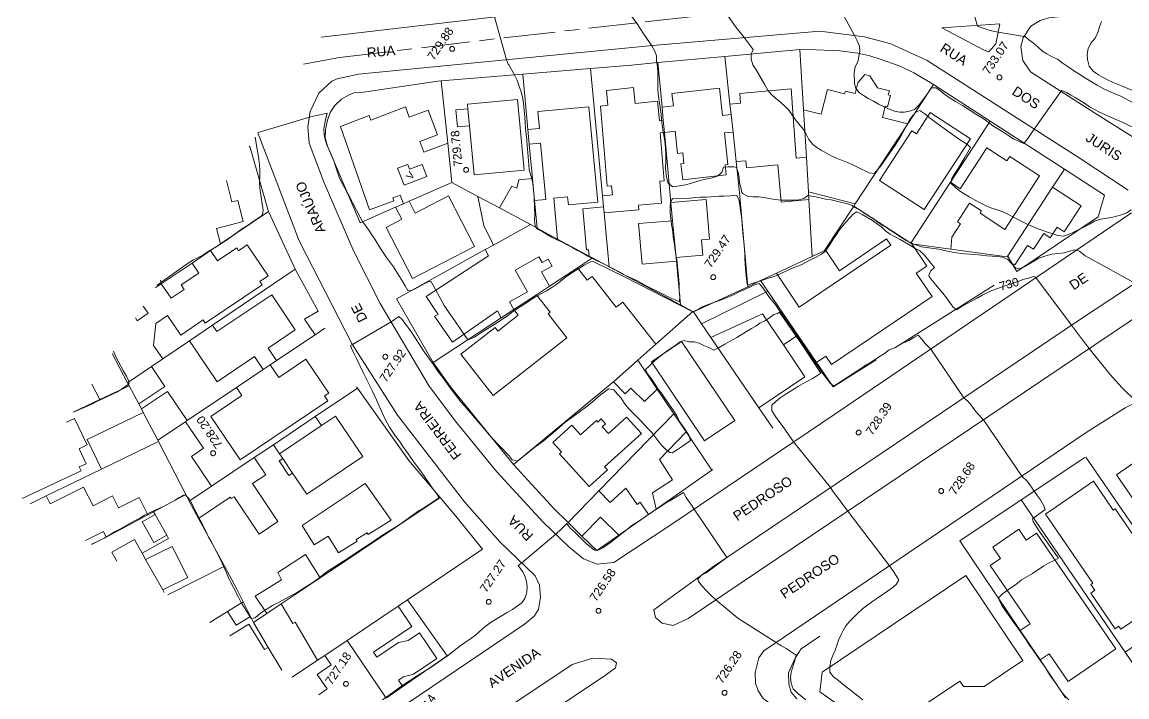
# Model space of a CAD drawing. Header units: metres. Extents: x 325024 to 7190115, y 7391967 to 10157759.
# Drawn here: x 325024.5 to 325251.8, y 7392878.8 to 7393017.6 of the extents above; entities that cross this region are included whole.
import ezdxf
from ezdxf.enums import TextEntityAlignment as Align

# ---------------------------------------------------------------- set-up
doc = ezdxf.new("R2010")
doc.units = ezdxf.units.M
doc.linetypes.add('T09', pattern=[17, 10, -2, 3, -2])
doc.layers.get('0').update_dxf_attribs({"lineweight": 18})
for name, color, linetype, lineweight in [('100_SIST_VIARIO_MEIO_FIO', 1, 'Continuous', 18), ('108_SEP_FIS_CANT_CENT_ILHA', 7, 'Continuous', 18), ('144_P_DUPLA_ASF_TOP', 7, 'Continuous', 18), ('160_P_SIMP_ASF_TOP', 7, 'Continuous', 18), ('206_MURO_E_MURO_ARRIMO', 7, 'Continuous', 18), ('214_PROJ_BEIRAL_EDIF', 10, 'Continuous', 18), ('216_EDIF_NOTAVEL', 2, 'Continuous', 18), ('508_LM_SETOR_FISCAL', 136, 'T09', 18), ('600_CURVA_MESTRA', 14, 'Continuous', 18), ('602_CURVA_MESTRA_TOP', 24, 'Continuous', 18), ('604_CURVA_INTERM', 7, 'Continuous', 18), ('606_PTO_COTADO', 7, 'Continuous', 18), ('608_PTO_COTADO_INTERVIA', 1, 'Continuous', 18), ('624_SEGM_CURVA_MESTRA', 14, 'Continuous', 18)]:
    doc.layers.add(name, color=color, linetype=linetype, lineweight=lineweight)
doc.styles.add('Style-Arial', font='arial.ttf', dxfattribs={"height": 1.75})

# ---------------------------------------------------------------- blocks, each defined once
blk = doc.blocks.new('SP09')
at = {"color": 0, "linetype": 'Continuous'}
blk.add_lwpolyline([(-0.03, -0.51), (-0.14, -0.49), (-0.24, -0.46), (-0.31, -0.42), (-0.35, -0.39), (-0.42, -0.31), (-0.47, -0.24), (-0.51, -0.15), (-0.52, -0.09), (-0.52, 0.03), (-0.51, 0.11), (-0.48, 0.2), (-0.44, 0.27), (-0.4, 0.33), (-0.32, 0.39), (-0.23, 0.44), (-0.15, 0.48), (-0.1, 0.48), (-0.03, 0.48), (0.08, 0.48), (0.19, 0.44), (0.27, 0.4), (0.35, 0.32), (0.41, 0.23), (0.46, 0.11), (0.48, 0.03), (0.48, -0.03), (0.47, -0.08), (0.44, -0.21), (0.38, -0.3), (0.31, -0.38), (0.23, -0.44), (0.1, -0.49), (0.02, -0.51)], close=True, dxfattribs=at)
blk = doc.blocks.new('SP10')
at = {"color": 0, "linetype": 'Continuous'}
blk.add_lwpolyline([(-0.03, -0.51), (-0.14, -0.49), (-0.24, -0.46), (-0.31, -0.42), (-0.35, -0.39), (-0.42, -0.31), (-0.47, -0.24), (-0.51, -0.15), (-0.52, -0.09), (-0.52, 0.03), (-0.51, 0.11), (-0.48, 0.2), (-0.44, 0.27), (-0.4, 0.33), (-0.32, 0.39), (-0.23, 0.44), (-0.15, 0.48), (-0.1, 0.48), (-0.03, 0.48), (0.08, 0.48), (0.19, 0.44), (0.27, 0.4), (0.35, 0.32), (0.41, 0.23), (0.46, 0.11), (0.48, 0.03), (0.48, -0.03), (0.47, -0.08), (0.44, -0.21), (0.38, -0.3), (0.31, -0.38), (0.23, -0.44), (0.1, -0.49), (0.02, -0.51)], close=True, dxfattribs=at)

msp = doc.modelspace()

# ---------------------------------------------------------------- linework, layer by layer
at = {"layer": '100_SIST_VIARIO_MEIO_FIO'}
for points in [[(325086.031, 7393014.536), (325143.147, 7393021.203), (325147.249, 7393023.421), (325149.166, 7393025.663), (325150.563, 7393029.249), (325150.818, 7393032.126), (325150.405, 7393034.627), (325148.795, 7393038.309), (325146.536, 7393041.79), (325129.828, 7393053.564), (325117.486, 7393062.073)], [(325252.749, 7392978.412), (325191.711, 7392936.973), (325158.363, 7392914.437), (325146.208, 7392906.395), (325142.82, 7392906.095), (325139.974, 7392907.15), (325136.972, 7392909.628), (325131.704, 7392914.756), (325122.164, 7392925.072), (325113.874, 7392935.215), (325108.251, 7392942.708), (325098.136, 7392959.7), (325092.711, 7392970.459), (325086.588, 7392984.592), (325083.554, 7392992.728), (325083.258, 7392996.084), (325083.398, 7392997.004), (325083.758, 7392999.272), (325085.555, 7393002.988), (325088.186, 7393005.514), (325089.295, 7393005.998), (325093.704, 7393006.899), (325154.182, 7393012.792), (325188.624, 7393015.807), (325197.812, 7393014.619), (325203.189, 7393013.181), (325210.673, 7393009.751), (325241.963, 7392989.683), (325252.059, 7392983.054)], [(325096.058, 7392872.242), (325119.116, 7392887.866), (325127.863, 7392893.721), (325129.853, 7392895.393), (325130.721, 7392896.725), (325131.157, 7392899.265), (325130.909, 7392901.786), (325130.026, 7392903.699), (325122.781, 7392910.707), (325115.476, 7392918.923), (325101.74, 7392936.738), (325092.37, 7392951.373), (325081.445, 7392972.659), (325072.996, 7392994.835)], [(325308.505, 7392940.815), (325248.039, 7392846.835), (325242.716, 7392838.577), (325241.273, 7392837.501), (325238.225, 7392836.702), (325236.461, 7392837.037), (325228.865, 7392842.244), (325180.327, 7392875.994), (325176.986, 7392878.449), (325175.945, 7392880.039), (325175.396, 7392881.57), (325175.288, 7392883.821), (325176.045, 7392886.819), (325177.104, 7392888.213), (325243.202, 7392933.038), (325251.46, 7392938.255), (325263.872, 7392944.457)]]:
    msp.add_lwpolyline(points, dxfattribs=at)
msp.add_lwpolyline([(325287.13, 7393023.083), (325242.965, 7393019.249), (325235.766, 7393018.529), (325233.952, 7393017.971), (325232.042, 7393016.782), (325230.482, 7393014.418), (325229.987, 7393012.619), (325230.355, 7393009.741), (325231.941, 7393007.403), (325245.368, 7392998.812), (325256.398, 7392991.89), (325259.728, 7392990.151), (325264.973, 7392988.605), (325270.553, 7392988.425), (325273.881, 7392989.516), (325329.139, 7393018.081), (325345.59, 7393026.798), (325345.946, 7393027.598), (325344.492, 7393028.321), (325296.813, 7393024.099)], close=True, dxfattribs=at)
at = {"layer": '108_SEP_FIS_CANT_CENT_ILHA'}
for points in [[(325222.439, 7393011.894), (325213.722, 7393016.484), (325225.663, 7393017.289), (325224.798, 7393013.198), (325223.363, 7393011.499)], [(325154.772, 7392895.141), (325154.422, 7392896.653), (325166.552, 7392905.49), (325242.04, 7392956.391), (325257.953, 7392966.883), (325268.766, 7392970.136), (325270.198, 7392970.344), (325271.01, 7392969.999), (325271.279, 7392969.357), (325270.769, 7392968.449), (325161.552, 7392894.916), (325158.419, 7392893.449), (325156.17, 7392893.951)]]:
    msp.add_lwpolyline(points, close=True, dxfattribs=at)
msp.add_lwpolyline([(325112.46, 7392861.389), (325119.543, 7392866.472), (325144.5, 7392883.242), (325146.551, 7392884.759), (325146.771, 7392885.793), (325145.759, 7392886.523), (325141.932, 7392886.72), (325137.654, 7392885.46), (325107.045, 7392864.972)], dxfattribs=at)
at = {"layer": '206_MURO_E_MURO_ARRIMO'}
for p, q in [((325155.3, 7393009.309), (325169.049, 7393010.585)), ((325169.049, 7393010.585), (325184.528, 7393012.021)), ((325184.528, 7393012.021), (325187.908, 7393011.958)), ((325187.908, 7393011.958), (325192.747, 7393011.749)), ((325192.747, 7393011.749), (325196.444, 7393011.265)), ((325196.444, 7393011.265), (325198.875, 7393010.697)), ((325198.875, 7393010.697), (325200.853, 7393010.086)), ((325127.49, 7393006.933), (325141.456, 7393008.102)), ((325141.456, 7393008.102), (325149.889, 7393008.807)), ((325149.889, 7393008.807), (325155.3, 7393009.309)), ((325200.853, 7393010.086), (325205.132, 7393008.567)), ((325205.132, 7393008.567), (325207.94, 7393007.226)), ((325110.699, 7393005.528), (325127.49, 7393006.933)), ((325207.94, 7393007.226), (325211.807, 7393004.943)), ((325094.706, 7393003.235), (325109.987, 7393005.469)), ((325109.987, 7393005.469), (325110.699, 7393005.528)), ((325211.807, 7393004.943), (325212.023, 7393004.804)), ((325212.023, 7393004.804), (325223.679, 7392997.24)), ((325088.8, 7393000.464), (325090.219, 7393001.768)), ((325090.219, 7393001.768), (325091.637, 7393002.578)), ((325091.637, 7393002.578), (325092.701, 7393003.073)), ((325092.701, 7393003.073), (325094.706, 7393003.235)), ((325087.302, 7392997.491), (325087.874, 7392999.067)), ((325087.874, 7392999.067), (325088.8, 7393000.464)), ((325086.922, 7392995.532), (325087.302, 7392997.491)), ((325223.679, 7392997.24), (325238.94, 7392987.375)), ((325086.855, 7392993.856), (325086.922, 7392995.532)), ((325071.369, 7392991.806), (325071.206, 7392992.13)), ((325087.301, 7392992.076), (325086.855, 7392993.856)), ((325094.005, 7392976.353), (325087.301, 7392992.076)), ((325075.088, 7392978.901), (325071.369, 7392991.806)), ((325238.94, 7392987.375), (325247.173, 7392982.053)), ((325247.173, 7392982.053), (325245.891, 7392977.556)), ((325075.192, 7392978.675), (325075.088, 7392978.901)), ((325080.678, 7392966.809), (325075.192, 7392978.675)), ((325245.891, 7392977.556), (325229.165, 7392966.289)), ((325085.414, 7392958.173), (325080.678, 7392966.809)), ((325204.013, 7392950.574), (325224.491, 7392963.469)), ((325109.078, 7392947.569), (325101.473, 7392960.689)), ((325082.599, 7392956.517), (325085.414, 7392958.173)), ((325084.764, 7392953.312), (325082.599, 7392956.517)), ((325086.731, 7392954.632), (325084.764, 7392953.312)), ((325112.639, 7392942.587), (325109.078, 7392947.569)), ((325191.323, 7392942.604), (325200.217, 7392948.158)), ((325093.508, 7392942.31), (325093.305, 7392942.597)), ((325104.051, 7392927.441), (325093.508, 7392942.31)), ((325124.949, 7392927.321), (325112.639, 7392942.587)), ((325110.46, 7392919.818), (325104.051, 7392927.441)), ((325125.585, 7392926.623), (325124.949, 7392927.321)), ((325133.879, 7392917.506), (325125.585, 7392926.623)), ((325243.131, 7392928.008), (325230.051, 7392919.296)), ((325166.411, 7392925.398), (325154.942, 7392917.399)), ((325166.613, 7392925.539), (325166.411, 7392925.398)), ((325114.076, 7392915.518), (325110.46, 7392919.818)), ((325230.051, 7392919.296), (325217.437, 7392910.895)), ((325136.806, 7392914.644), (325133.879, 7392917.506)), ((325119.212, 7392909.185), (325114.076, 7392915.518)), ((325139.671, 7392911.842), (325136.806, 7392914.644)), ((325153.377, 7392916.308), (325147.257, 7392912.04)), ((325103.803, 7392898.764), (325119.212, 7392909.185)), ((325111.945, 7392887.249), (325103.803, 7392898.764)), ((325188.612, 7392891.272), (325184.802, 7392888.644)), ((325184.802, 7392888.644), (325183.521, 7392886.72)), ((325102.829, 7392880.881), (325111.945, 7392887.249)), ((325183.521, 7392886.72), (325182.177, 7392883.752)), ((325182.177, 7392883.752), (325182.228, 7392881.393)), ((325182.228, 7392881.393), (325182.695, 7392879.724)), ((325182.695, 7392879.724), (325183.891, 7392878.393))]:
    msp.add_line(p, q, dxfattribs=at)
for points in [[(325169.049, 7393010.585), (325170.118, 7393000.779)], [(325184.528, 7393012.021), (325185.261, 7392999.594)], [(325141.456, 7393008.102), (325143.888, 7392981.871)], [(325156.151, 7393000.136), (325155.3, 7393009.309)], [(325128.549, 7392995.506), (325127.49, 7393006.933)], [(325110.699, 7393005.528), (325112.046, 7392992.696)], [(325206.703, 7392996.699), (325212.023, 7393004.804)], [(325215.487, 7392984.667), (325223.679, 7392997.24)], [(325157.967, 7392980.537), (325156.633, 7392994.932)], [(325129.482, 7392985.442), (325128.826, 7392992.516)], [(325171.41, 7392988.93), (325172.102, 7392982.582), (325173.784, 7392963.19)], [(325236.506, 7392983.639), (325238.94, 7392987.375)], [(325118.222, 7392981.781), (325112.892, 7392984.638)], [(325186.351, 7392981.107), (325187.042, 7392969.38)], [(325075.192, 7392978.675), (325065.282, 7392971.999)], [(325094.005, 7392976.353), (325101.332, 7392979.567)], [(325195.584, 7392979.758), (325195.882, 7392980.212)], [(325119.769, 7392970.822), (325101.473, 7392960.689)], [(325179.706, 7392965.955), (325187.042, 7392969.38)], [(325189.717, 7392970.819), (325189.537, 7392970.545), (325187.042, 7392969.38)], [(325227.187, 7392969.337), (325215.575, 7392970.899)], [(325159.924, 7392959.427), (325159.089, 7392968.438)], [(325228.134, 7392968.054), (325229.165, 7392966.289)], [(325063.653, 7392955.267), (325080.678, 7392966.809)], [(325132.99, 7392963.303), (325130.305, 7392961.536)], [(325173.784, 7392963.19), (325162.624, 7392957.98)], [(325176.437, 7392964.429), (325173.784, 7392963.19)], [(325162.624, 7392957.98), (325162.45, 7392958.073)], [(325162.624, 7392957.98), (325164.261, 7392955.575)], [(325123.031, 7392956.75), (325109.078, 7392947.569)], [(325076.809, 7392947.968), (325084.764, 7392953.312)], [(325053.392, 7392948.311), (325058.907, 7392952.05)], [(325154.881, 7392951.361), (325151.139, 7392948.042)], [(325187.928, 7392947.581), (325191.323, 7392942.604)], [(325058.449, 7392935.634), (325068.567, 7392942.431)], [(325093.508, 7392942.31), (325084.791, 7392936.454)], [(325125.585, 7392926.623), (325145.911, 7392943.406), (325146.149, 7392943.617)], [(325158.568, 7392937.026), (325155.128, 7392942.128)], [(325034.964, 7392937.358), (325040.473, 7392939.95)], [(325048.46, 7392939.061), (325049.008, 7392938.02)], [(325176.051, 7392938.253), (325178.92, 7392934.038)], [(325161.087, 7392933.292), (325166.411, 7392925.398)], [(325076.173, 7392930.664), (325072.221, 7392928.01)], [(325270.864, 7392888.134), (325243.318, 7392928.131)], [(325029.416, 7392920.131), (325040.81, 7392925.664)], [(325110.46, 7392919.818), (325085.779, 7392903.294)], [(325143.124, 7392921.142), (325136.806, 7392914.644)], [(325251.405, 7392887.966), (325230.051, 7392919.296)], [(325050.348, 7392916.25), (325051.525, 7392916.881)], [(325038.769, 7392910.148), (325041.782, 7392911.662)], [(325229.86, 7392892.42), (325217.437, 7392910.895)], [(325069.939, 7392898.335), (325068.65, 7392900.911), (325066.092, 7392905.644)], [(325101.843, 7392897.447), (325103.803, 7392898.764)], [(325066.731, 7392896.327), (325063.096, 7392894.051)], [(325072.056, 7392894.106), (325071.439, 7392895.339)], [(325091.344, 7392890.393), (325086.743, 7392887.303)], [(325239.148, 7392878.608), (325233.93, 7392886.368)]]:
    msp.add_lwpolyline(points, dxfattribs=at)
at = {"layer": '214_PROJ_BEIRAL_EDIF'}
for points in [[(325206.703, 7392996.699), (325195.882, 7392980.212), (325186.258, 7392982.676), (325185.838, 7392989.811), (325185.261, 7392999.594), (325188.887, 7392998.665), (325190.199, 7393003.791), (325193.716, 7393002.89), (325193.861, 7393003.455), (325195.87, 7393002.941), (325196.43, 7393005.127), (325197.867, 7393006.836), (325198.934, 7393006.563), (325200.489, 7393004.124), (325202.915, 7393003.503), (325202.704, 7393002.678), (325203.164, 7393002.56), (325202.565, 7393000.222), (325202.072, 7393000.348), (325201.48, 7392998.037)], [(325156.405, 7392997.392), (325156.633, 7392994.932), (325155.75, 7392994.855), (325156.608, 7392984.963), (325155.67, 7392984.881), (325156.062, 7392980.369), (325151.292, 7392979.956), (325151.373, 7392979.021), (325144.209, 7392978.4), (325144.097, 7392979.615), (325143.888, 7392981.871), (325145.941, 7392982.095), (325145.737, 7392983.958), (325144.868, 7392983.863), (325143.455, 7393000.342), (325145.015, 7393000.517), (325144.682, 7393003.567), (325150.253, 7393004.174), (325150.612, 7393000.88), (325155.197, 7393001.38), (325155.641, 7392997.309)], [(325170.746, 7392995.019), (325170.353, 7392998.622), (325168.613, 7392998.433), (325168.001, 7393004.04), (325158.19, 7393002.971), (325158.471, 7393000.389), (325156.151, 7393000.136), (325156.405, 7392997.392), (325156.633, 7392994.932), (325158.857, 7392995.175), (325159.353, 7392990.622), (325160.41, 7392990.737), (325160.646, 7392988.568), (325160.043, 7392988.502), (325160.401, 7392985.213), (325169.334, 7392986.187), (325169.11, 7392988.243), (325169.677, 7392988.305), (325168.966, 7392994.825)], [(325170.118, 7393000.779), (325170.353, 7392998.622), (325170.746, 7392995.019), (325171.41, 7392988.93), (325173.409, 7392989.112), (325173.54, 7392987.67), (325179.943, 7392988.252), (325180.64, 7392980.588), (325186.351, 7392981.107), (325186.258, 7392982.676), (325185.838, 7392989.811), (325183.772, 7392989.623), (325182.747, 7393003.911), (325172.118, 7393002.95), (325172.298, 7393000.977)], [(325116.534, 7392996.303), (325116.21, 7392999.797), (325116.123, 7393000.739), (325126.419, 7393001.694), (325127.768, 7392987.142), (325117.472, 7392986.188)], [(325112.892, 7392984.638), (325112.046, 7392992.696), (325107.152, 7392990.845), (325106.322, 7392993.038), (325109.959, 7392994.413), (325108.021, 7392999.537), (325104.129, 7392998.065), (325103.331, 7393000.175), (325096.234, 7392997.491), (325095.89, 7392998.4), (325090.011, 7392996.176), (325095.97, 7392978.978), (325100.979, 7392980.872), (325100.759, 7392981.451), (325102.263, 7392982.02), (325102.926, 7392980.266), (325104.11, 7392980.786)], [(325116.534, 7392996.303), (325116.21, 7392999.797), (325113.726, 7392999.567), (325114.05, 7392996.073)], [(325134.636, 7392972.982), (325130.428, 7392975.238), (325129.904, 7392980.894), (325132.24, 7392981.111), (325131.162, 7392992.733), (325128.826, 7392992.516), (325128.549, 7392995.506), (325130.907, 7392995.724), (325130.581, 7392999.244), (325141.08, 7393000.217), (325142.899, 7392980.597), (325136.874, 7392980.039), (325136.722, 7392981.677), (325133.855, 7392981.411)], [(325207.516, 7392995.254), (325208.477, 7392994.628), (325211.336, 7392999.016), (325219.584, 7392993.642), (325210.079, 7392979.055), (325200.87, 7392985.055)], [(325207.551, 7392972.022), (325215.575, 7392970.899), (325215.739, 7392973.35), (325217.546, 7392976.123), (325216.914, 7392976.535), (325219.426, 7392980.39), (325221.896, 7392978.781), (325221.58, 7392978.296), (325226.652, 7392974.992), (325233.806, 7392985.972), (325227.696, 7392989.953), (325227.121, 7392989.071), (325222.975, 7392991.772), (325217.494, 7392983.359), (325215.487, 7392984.667), (325207.338, 7392972.16)], [(325101.733, 7392987.579), (325103.058, 7392984.076), (325107.742, 7392985.847), (325106.794, 7392988.354), (325104.191, 7392987.369), (325103.813, 7392988.366)], [(325129.482, 7392985.442), (325129.904, 7392980.894), (325130.428, 7392975.238), (325129.063, 7392975.97), (325122.693, 7392979.384), (325125.257, 7392983.905), (325126.235, 7392983.496), (325126.655, 7392985.18)], [(325236.506, 7392983.639), (325227.187, 7392969.337), (325227.359, 7392969.314), (325228.134, 7392968.054), (325228.75, 7392967.652), (325231.365, 7392971.666), (325232.574, 7392970.878), (325234.673, 7392974.101), (325236.025, 7392973.22), (325237.452, 7392975.41), (325238.877, 7392974.481), (325242.36, 7392979.825)], [(325101.332, 7392979.567), (325102.926, 7392980.266), (325104.11, 7392980.786), (325105.367, 7392978.351), (325112.203, 7392981.883), (325117.581, 7392971.473), (325104.794, 7392964.868), (325099.364, 7392975.38), (325102.624, 7392977.065)], [(325118.222, 7392981.781), (325122.693, 7392979.384), (325129.063, 7392975.97), (325121.437, 7392971.746), (325119.501, 7392975.75)], [(325159.017, 7392969.214), (325158.317, 7392976.772), (325157.967, 7392980.537), (325165.196, 7392981.165), (325165.905, 7392972.991), (325164.293, 7392972.851), (325164.566, 7392969.696)], [(325141.148, 7392969.492), (325141.028, 7392970.784), (325140.608, 7392970.745), (325139.823, 7392979.218), (325144.097, 7392979.615), (325144.209, 7392978.4), (325145.239, 7392967.299), (325141.836, 7392969.123)], [(325207.551, 7392972.022), (325207.338, 7392972.16), (325195.584, 7392979.758), (325189.717, 7392970.819), (325192.647, 7392966.475), (325202.34, 7392973.012), (325203.22, 7392971.707), (325184.391, 7392959.008), (325179.706, 7392965.955), (325176.437, 7392964.429), (325177.935, 7392962.233), (325184.083, 7392953.218), (325187.928, 7392947.581), (325189.849, 7392948.877), (325190.993, 7392947.181), (325211.706, 7392961.151), (325208.456, 7392965.97), (325210.639, 7392967.442)], [(325159.089, 7392968.438), (325159.017, 7392969.214), (325158.317, 7392976.772), (325151.326, 7392976.165), (325152.049, 7392967.827)], [(325132.99, 7392963.303), (325138.755, 7392967.096), (325141.836, 7392969.123), (325141.148, 7392969.492), (325134.636, 7392972.982), (325130.428, 7392975.238), (325129.063, 7392975.97), (325121.437, 7392971.746), (325119.769, 7392970.822), (325120.442, 7392969.518), (325107.603, 7392961.142), (325110.071, 7392957.498), (325109.303, 7392957.101), (325113.005, 7392951.752), (325122.288, 7392958.188), (325123.031, 7392956.75), (325125.655, 7392958.476), (325124.756, 7392960.081), (325128.447, 7392962.147), (325125.944, 7392966.619), (325130.819, 7392969.348), (325131.478, 7392968.169), (325132.702, 7392968.854), (325133.506, 7392967.417), (325131.359, 7392966.216)], [(325154.881, 7392951.361), (325148.107, 7392960.02), (325146.739, 7392958.95), (325141.761, 7392965.313), (325140.762, 7392964.531), (325138.755, 7392967.096), (325141.836, 7392969.123), (325145.239, 7392967.299), (325159.924, 7392959.427), (325162.45, 7392958.073)], [(325063.653, 7392955.267), (325058.907, 7392952.05), (325064.575, 7392943.636), (325072.273, 7392948.822), (325074.083, 7392946.136), (325075.538, 7392947.114), (325076.809, 7392947.968), (325075.072, 7392950.547), (325080.686, 7392954.33), (325075.833, 7392961.535), (325064.55, 7392953.934)], [(325125.655, 7392958.476), (325130.305, 7392961.536), (325133.133, 7392957.92), (325132.683, 7392957.568), (325136.53, 7392952.651), (325121.369, 7392940.791), (325114.735, 7392949.271), (325121.792, 7392954.791), (325122.384, 7392954.034), (325126.569, 7392957.308)], [(325166.205, 7392952.719), (325164.261, 7392955.575), (325177.935, 7392962.233), (325184.083, 7392953.218), (325181.108, 7392951.211), (325176.793, 7392957.608)], [(325181.108, 7392951.211), (325176.793, 7392957.608), (325166.205, 7392952.719), (325176.051, 7392938.253), (325185.534, 7392944.649)], [(325153.944, 7392947.721), (325160.138, 7392951.898), (325171.094, 7392935.653), (325164.901, 7392931.475)], [(325048.46, 7392939.061), (325053.819, 7392942.671), (325051.077, 7392946.741), (325046.168, 7392943.413), (325046.499, 7392942.785)], [(325068.567, 7392942.431), (325074.083, 7392946.136), (325075.538, 7392947.114), (325077.277, 7392944.533), (325082.869, 7392948.3), (325087.58, 7392941.307), (325086.698, 7392940.712), (325087.375, 7392939.707), (325069.312, 7392927.539), (325063.287, 7392936.483), (325069.675, 7392940.786)], [(325151.139, 7392948.042), (325155.128, 7392942.128), (325152.518, 7392939.545), (325149.756, 7392942.336), (325148.575, 7392941.166), (325146.149, 7392943.617)], [(325049.378, 7392937.317), (325049.008, 7392938.02), (325054.396, 7392941.65), (325058.449, 7392935.634), (325058.108, 7392935.405), (325052.402, 7392931.572)], [(325049.378, 7392937.317), (325037.866, 7392931.726), (325040.81, 7392925.664), (325052.519, 7392931.35), (325052.402, 7392931.572)], [(325063.438, 7392922.109), (325059.299, 7392928.253), (325061.793, 7392929.934), (325058.108, 7392935.405), (325052.402, 7392931.572), (325052.519, 7392931.35), (325058.139, 7392920.424), (325058.855, 7392919.031)], [(325086.042, 7392934.591), (325084.791, 7392936.454), (325076.173, 7392930.664), (325077.431, 7392928.807)], [(325086.042, 7392934.591), (325077.431, 7392928.807), (325078.095, 7392927.819), (325080.099, 7392924.836), (325083.024, 7392920.481), (325094.564, 7392928.234), (325088.972, 7392936.559)], [(325133.69, 7392931.142), (325135.456, 7392929.193), (325135.026, 7392928.803), (325141.138, 7392922.057), (325144.917, 7392925.48), (325144.316, 7392926.144), (325151.886, 7392933.001), (325148.859, 7392936.343), (325145.133, 7392932.967), (325143.854, 7392934.379), (325144.521, 7392934.983), (325143.62, 7392935.978), (325142.906, 7392935.331), (325142.637, 7392935.628), (325139.383, 7392932.68), (325137.582, 7392934.668)], [(325161.087, 7392933.292), (325158.568, 7392937.026), (325143.124, 7392921.142), (325145.484, 7392918.8), (325148.663, 7392921.74), (325151.001, 7392918.387), (325151.624, 7392918.822), (325153.377, 7392916.308), (325154.942, 7392917.399), (325154.186, 7392920.749), (325158.265, 7392923.468), (325155.596, 7392927.645)], [(325249.653, 7392924.481), (325262.384, 7392905.929), (325270.135, 7392911.248), (325257.405, 7392929.8)], [(325058.855, 7392919.031), (325060.775, 7392915.478), (325067.295, 7392919.858), (325067.493, 7392919.563), (325068.086, 7392919.962), (325073.246, 7392912.279), (325077.104, 7392914.871), (325071.875, 7392922.654), (325074.592, 7392924.479), (325072.221, 7392928.01), (325063.438, 7392922.109)], [(325078.095, 7392927.819), (325080.099, 7392924.836), (325079.377, 7392924.351), (325077.373, 7392927.334)], [(325082.118, 7392914.042), (325084.594, 7392910.064), (325087.433, 7392911.832), (325089.561, 7392908.412), (325093.403, 7392910.802), (325093.199, 7392911.129), (325095.481, 7392912.549), (325095.692, 7392912.21), (325100.42, 7392915.152), (325095.07, 7392922.714)], [(325235.05, 7392916.404), (325244.804, 7392902.19), (325244.384, 7392901.901), (325245.208, 7392900.701), (325244.35, 7392900.112), (325249.373, 7392892.791), (325250.099, 7392893.289), (325250.515, 7392892.684), (325254.194, 7392895.209), (325255.224, 7392893.708), (325261.914, 7392898.299), (325260.901, 7392899.774), (325261.524, 7392900.202), (325256.848, 7392907.017), (325256.639, 7392906.874), (325249.355, 7392917.489), (325248.973, 7392917.227), (325244.899, 7392923.164)], [(325051.864, 7392916.281), (325054.245, 7392912.061), (325051.573, 7392910.554), (325049.193, 7392914.774)], [(325139.671, 7392911.842), (325142.712, 7392908.87), (325147.257, 7392912.04), (325143.456, 7392915.735)], [(325229.86, 7392892.42), (325233.93, 7392886.368), (325235.767, 7392887.629), (325239.685, 7392881.919), (325249.524, 7392888.672), (325233.194, 7392912.469), (325231.08, 7392911.018), (325229.535, 7392913.271), (325224.177, 7392909.594), (325225.79, 7392907.244), (325223.656, 7392905.779), (325231.874, 7392893.803)], [(325085.779, 7392903.294), (325077.774, 7392897.935), (325074.799, 7392895.943), (325072.41, 7392899.507), (325077.844, 7392902.88), (325077.09, 7392904.386), (325082.798, 7392908.085)], [(325189.074, 7392883.842), (325218.65, 7392903.731), (325230.408, 7392886.247), (325222.455, 7392880.899), (325218.167, 7392880.903), (325217.419, 7392882.015), (325209.742, 7392876.852), (325211.453, 7392874.308), (325210.682, 7392873.196), (325204.194, 7392868.833), (325188.637, 7392879.78)], [(325071.439, 7392895.339), (325069.939, 7392898.335), (325066.731, 7392896.327), (325068.5, 7392893.5)], [(325101.843, 7392897.447), (325104.658, 7392893.273), (325096.772, 7392887.955), (325097.449, 7392886.951), (325101.924, 7392889.969), (325103.879, 7392890.372), (325106.251, 7392891.972), (325109.81, 7392886.696), (325104.976, 7392883.436), (325102.965, 7392882.905), (325101.933, 7392882.209), (325102.829, 7392880.881), (325099.383, 7392878.474), (325091.344, 7392890.393)], [(325251.405, 7392887.966), (325257.535, 7392878.972), (325262.164, 7392882.148), (325256.005, 7392891.123)]]:
    msp.add_lwpolyline(points, close=True, dxfattribs=at)
for points in [[(325053.116, 7392963.805), (325059.43, 7392968.058), (325063.24, 7392970.624), (325065.282, 7392971.999), (325064.462, 7392975.191), (325069.981, 7392976.608), (325068.864, 7392980.958), (325067.656, 7392980.648), (325066.525, 7392985.056)], [(325042.972, 7392949.461), (325046.168, 7392943.413), (325051.077, 7392946.741), (325053.392, 7392948.311), (325051.514, 7392951.1), (325051.988, 7392955.644), (325054.385, 7392957.258), (325057.101, 7392953.226), (325061.715, 7392956.334), (325062.157, 7392955.679), (325073.846, 7392963.553), (325073.369, 7392964.261), (325075.103, 7392965.429), (325070.806, 7392971.808), (325069.008, 7392970.597), (325068.632, 7392971.154), (325064.677, 7392968.49), (325063.24, 7392970.624), (325059.43, 7392968.058), (325060.827, 7392965.983), (325057.194, 7392963.536), (325057.807, 7392962.626), (325055.13, 7392960.822), (325053.116, 7392963.805)], [(325053.116, 7392963.805), (325051.938, 7392963.011)], [(325052.934, 7392964.516), (325053.116, 7392963.805)], [(325049.411, 7392959.192), (325050.414, 7392957.705), (325048.17, 7392956.193), (325047.795, 7392956.75)], [(325042.972, 7392949.461), (325046.168, 7392943.413), (325046.499, 7392942.785), (325040.473, 7392939.95)], [(325040.473, 7392939.95), (325038.788, 7392943.138)], [(325033.592, 7392935.284), (325035.259, 7392936.069), (325037.826, 7392930.612), (325036.186, 7392929.841), (325037.636, 7392926.76), (325036.234, 7392926.1), (325036.601, 7392925.32), (325024.467, 7392919.611)], [(325026.109, 7392918.525), (325029.416, 7392920.131), (325030.247, 7392918.484), (325037.122, 7392921.953), (325039.07, 7392918.092), (325043.091, 7392920.121), (325044.329, 7392917.667), (325048.557, 7392919.8), (325050.348, 7392916.25)], [(325053.71, 7392900.262), (325053.425, 7392900.767), (325058.576, 7392903.353), (325055.312, 7392909.704), (325049.878, 7392907.053), (325049.164, 7392908.319), (325054.619, 7392911.397), (325054.245, 7392912.061), (325051.864, 7392916.281), (325051.525, 7392916.881), (325058.139, 7392920.424), (325058.855, 7392919.031), (325060.775, 7392915.478)], [(325050.348, 7392916.25), (325041.782, 7392911.662), (325041.201, 7392912.813), (325037.536, 7392910.963)], [(325060.775, 7392915.478), (325066.092, 7392905.644), (325054.435, 7392899.782)], [(325053.71, 7392900.262), (325053.425, 7392900.767), (325049.878, 7392907.053), (325049.164, 7392908.319), (325047.568, 7392911.149), (325042.94, 7392908.538), (325043.975, 7392906.704)], [(325080.071, 7392882.82), (325085.272, 7392886.315), (325080.631, 7392894.14), (325080.183, 7392893.874), (325077.774, 7392897.935), (325074.799, 7392895.943), (325072.056, 7392894.106)], [(325077.898, 7392884.257), (325075.108, 7392888.96), (325074.369, 7392888.498), (325071.097, 7392893.725), (325067.24, 7392891.31)], [(325072.056, 7392894.106), (325075.108, 7392888.96), (325077.898, 7392884.257)], [(325085.524, 7392879.212), (325087.247, 7392880.396), (325085.212, 7392883.358), (325088.093, 7392885.338), (325086.743, 7392887.303), (325085.272, 7392886.315), (325080.071, 7392882.82)]]:
    msp.add_lwpolyline(points, dxfattribs=at)
at = {"layer": '216_EDIF_NOTAVEL'}
for points in [[(325053.116, 7392963.805), (325051.938, 7392963.011)], [(325052.934, 7392964.516), (325053.116, 7392963.805)]]:
    msp.add_lwpolyline(points, dxfattribs=at)
at = {"layer": '508_LM_SETOR_FISCAL'}
msp.add_lwpolyline([(325082.366, 7393008.996), (325089.8, 7393010.355), (325124.197, 7393014.479), (325152.66, 7393017.674), (325172.446, 7393019.896), (325196.928, 7393020.894), (325216.086, 7393021.674), (325233.575, 7393023.376), (325254.591, 7393025.422), (325313.137, 7393030.9), (325333.395, 7393032.003), (325354.636, 7393032.068), (325380.851, 7393034.524), (325449.746, 7393077.628), (325495.802, 7393097.469), (325545.987, 7393111.125), (325567.381, 7393117.061), (325593.152, 7393124.115), (325596.434, 7393125.013), (325632.558, 7393136.078), (325647.604, 7393140.686), (325652.606, 7393141.577)], dxfattribs=at)
at = {"layer": '600_CURVA_MESTRA'}
for points, elevation in [([(325225.16, 7392962.825), (325224.007, 7392962.421), (325222.012, 7392961.424), (325221.017, 7392960.844), (325218.796, 7392959.643), (325217.681, 7392959.043), (325216.763, 7392958.453), (325215.994, 7392959.075), (325215.341, 7392959.915), (325214.681, 7392960.884), (325213.887, 7392961.874), (325212.416, 7392963.617), (325211.714, 7392964.485), (325211.108, 7392965.294), (325211.066, 7392965.457), (325211.436, 7392966.475), (325212.176, 7392967.151), (325212.144, 7392967.206), (325211.428, 7392968.033), (325210.746, 7392968.939), (325210.016, 7392969.79), (325209.197, 7392970.535), (325208.213, 7392971.036), (325207.238, 7392971.638), (325205.11, 7392972.887), (325203.09, 7392974.016), (325202.212, 7392974.649), (325201.347, 7392975.466), (325200.492, 7392976.077), (325199.437, 7392976.776), (325197.347, 7392978.024), (325196.249, 7392978.619), (325195.566, 7392978.214), (325194.048, 7392976.531), (325193.335, 7392975.709), (325192.671, 7392974.859), (325192.064, 7392973.95), (325191.379, 7392972.975), (325190.704, 7392971.947), (325190.068, 7392970.883), (325189.687, 7392970.402), (325188.85, 7392969.835), (325187.824, 7392969.243), (325186.808, 7392968.758), (325185.665, 7392968.151), (325184.759, 7392967.701), (325183.812, 7392967.348), (325182.634, 7392966.835), (325179.53, 7392965.414), (325177.24, 7392964.662), (325176.294, 7392964.321), (325175.761, 7392964.173), (325174.717, 7392963.835), (325173.729, 7392963.562), (325173.68, 7392963.746), (325173.522, 7392964.773), (325173.287, 7392966.849), (325173.223, 7392967.943), (325173.187, 7392968.98), (325173.188, 7392969.986), (325172.945, 7392972.444), (325172.824, 7392973.551), (325172.634, 7392975.946), (325172.529, 7392977.186), (325172.38, 7392978.432), (325172.013, 7392980.921), (325171.547, 7392981.926), (325171.152, 7392982.057), (325170.108, 7392981.915), (325168.906, 7392981.792), (325167.867, 7392981.794), (325165.317, 7392981.618), (325164.025, 7392981.586), (325163.023, 7392981.524), (325161.928, 7392981.418), (325160.895, 7392981.356), (325158.299, 7392981.294), (325157.881, 7392980.632), (325157.821, 7392979.505), (325157.811, 7392978.37), (325157.97, 7392977.222), (325158.104, 7392976.018), (325158.265, 7392974.961), (325158.515, 7392972.959), (325158.679, 7392971.841), (325158.811, 7392970.648), (325159.24, 7392968.279), (325159.34, 7392967.23), (325159.479, 7392966.092), (325159.639, 7392963.679), (325159.686, 7392962.332), (325159.808, 7392961.28), (325159.77, 7392960.065), (325158.862, 7392960.485), (325157.843, 7392960.903), (325155.943, 7392961.882), (325152.992, 7392963.314), (325151.074, 7392964.363), (325149.217, 7392965.243), (325148.19, 7392965.729), (325147.034, 7392966.392), (325145.903, 7392967.004), (325144.897, 7392967.49), (325143.896, 7392968.028), (325142.773, 7392968.525), (325141.845, 7392969.022), (325140.842, 7392969.47), (325139.721, 7392970.123), (325138.631, 7392970.732), (325137.555, 7392971.3), (325136.596, 7392971.828), (325135.452, 7392972.427), (325133.397, 7392973.4), (325131.459, 7392974.546), (325130.41, 7392975.087), (325130.01, 7392975.729), (325129.92, 7392976.738), (325129.99, 7392978.069), (325129.872, 7392979.346), (325129.804, 7392981.703), (325129.713, 7392983.053), (325129.531, 7392984.502), (325129.246, 7392985.886), (325128.814, 7392987.154), (325128.765, 7392988.235), (325128.52, 7392990.822), (325128.394, 7392992.183), (325128.321, 7392993.428), (325128.21, 7392994.572), (325128.071, 7392995.666), (325127.973, 7392996.935), (325127.908, 7392998.113), (325127.797, 7392999.521), (325127.654, 7393000.891), (325127.424, 7393002.179), (325127.078, 7393003.476), (325126.704, 7393004.624), (325126.3, 7393005.659), (325125.796, 7393006.776), (325124.648, 7393008.829), (325124.465, 7393008.966), (325124.131, 7393009.864), (325121.691, 7393018.698)], 730), ([(325246.6, 7393017.731), (325246.17, 7393016.633), (325245.841, 7393015.481), (325245.244, 7393014.363), (325244.47, 7393013.341), (325243.832, 7393012.178), (325243.652, 7393011.061), (325243.719, 7393009.928), (325244.023, 7393008.538), (325244.84, 7393007.513), (325245.929, 7393006.805), (325246.896, 7393006.245), (325248.05, 7393005.619), (325249.29, 7393005.072), (325250.658, 7393004.545), (325252.82, 7393003.613)], 735), ([(325253.832, 7392939.44), (325250.739, 7392942.442), (325248.274, 7392945.168), (325244.047, 7392950.458), (325242.652, 7392952.235), (325241.6, 7392953.607), (325240.386, 7392955.276), (325233.078, 7392965.057), (325233.001, 7392965.161), (325232.55, 7392965.265), (325231.523, 7392964.975), (325230.398, 7392964.634), (325229.959, 7392964.483)], 730)]:
    msp.add_lwpolyline(points, dxfattribs=dict(at, elevation=elevation))
at = {"layer": '604_CURVA_INTERM', "flags": 128}
for points, elevation in [([(325169.298, 7393019.543), (325171.376, 7393016.522), (325173.027, 7393014.442), (325174.92, 7393011.997), (325174.48, 7393011.065), (325174.475, 7393010.64), (325174.469, 7393009.993), (325174.857, 7393008.849), (325175.542, 7393007.838), (325177.286, 7393004.733), (325177.945, 7393003.652), (325178.666, 7393002.734), (325179.475, 7393001.964), (325180.555, 7393001.109), (325181.438, 7393000.369), (325182.217, 7392999.504), (325183.611, 7392997.547), (325185.268, 7392995.569), (325185.806, 7392994.573), (325186.332, 7392993.458), (325187.173, 7392992.484), (325187.987, 7392991.856), (325188.87, 7392991.292), (325190.119, 7392990.569), (325191.078, 7392990.071), (325192.047, 7392989.656), (325194.096, 7392988.821), (325195.377, 7392988.272), (325196.523, 7392987.699), (325198.757, 7392986.641), (325199.82, 7392986.516), (325200.954, 7392987.787), (325201.66, 7392988.745), (325203.508, 7392991.399), (325204.127, 7392992.28), (325205.247, 7392994.171), (325206.502, 7392996.46), (325207.086, 7392997.528), (325207.736, 7392998.451), (325208.449, 7392999.18), (325209.187, 7392999.476), (325210.2, 7392998.781), (325211.086, 7392998.005), (325212.232, 7392997.212), (325215.456, 7392994.822), (325217.331, 7392993.464), (325218.214, 7392992.9), (325219.2, 7392992.227), (325219.606, 7392991.841), (325218.338, 7392989.57), (325217.1, 7392987.526), (325216.401, 7392986.468), (325215.807, 7392985.457), (325215.597, 7392984.506), (325216.544, 7392983.597), (325217.373, 7392982.943), (325218.292, 7392982.301), (325219.329, 7392981.677), (325221.485, 7392980.503), (325222.677, 7392979.903), (325223.607, 7392979.507), (325224.863, 7392979.056), (325225.933, 7392978.746), (325227.047, 7392978.245), (325228.064, 7392977.729), (325230.039, 7392976.677), (325231.118, 7392976.149), (325232.201, 7392975.664), (325233.175, 7392975.259), (325234.465, 7392974.754), (325235.642, 7392974.36), (325236.627, 7392974.079), (325237.618, 7392973.715), (325238.761, 7392973.589), (325239.787, 7392973.955), (325240.963, 7392974.458), (325241.923, 7392974.931), (325243.086, 7392975.53), (325244.09, 7392976.082), (325245.11, 7392976.697), (325246.359, 7392977.069), (325248.637, 7392977.417), (325250.718, 7392977.954), (325251.794, 7392978.379), (325252.699, 7392979.013)], 732), ([(325193.147, 7393019.652), (325195.756, 7393014.885), (325196.319, 7393013.793), (325196.773, 7393012.717), (325196.874, 7393011.64), (325196.404, 7393009.43), (325195.897, 7393008.422), (325195.665, 7393007.294), (325195.712, 7393005.021), (325196.008, 7393003.999), (325196.749, 7393003.068), (325197.617, 7393002.544), (325198.548, 7393001.895), (325199.667, 7393001.367), (325200.665, 7393000.761), (325201.73, 7393000.284), (325202.734, 7392999.777), (325203.988, 7392999.319), (325205.004, 7392999.139), (325206.005, 7392999.08), (325207.073, 7392999.321), (325208.105, 7392999.681), (325209.08, 7393000.598), (325210.33, 7393002.327), (325210.951, 7393003.23), (325211.501, 7393004.138), (325212.547, 7393004.134), (325213.489, 7393003.433), (325214.346, 7393002.763), (325215.207, 7393002.116), (325216.528, 7393001.308), (325217.996, 7393000.451), (325219.247, 7392999.674), (325220.341, 7392998.928), (325222.402, 7392997.699), (325223.243, 7392997.073), (325224.213, 7392996.293), (325225.214, 7392995.645), (325226.236, 7392995.042), (325227.481, 7392994.226), (325228.486, 7392993.615), (325229.619, 7392993.066), (325230.622, 7392992.653), (325231.442, 7392993.668), (325232.098, 7392994.741), (325232.718, 7392995.61), (325238.214, 7393003.39), (325238.397, 7393003.595), (325239.357, 7393003.146), (325240.238, 7393002.621), (325241.166, 7393002.142), (325243.073, 7393000.934), (325244.125, 7393000.204), (325245.138, 7392999.638), (325246.188, 7392999.082), (325247.358, 7392998.567), (325248.437, 7392998.066), (325250.803, 7392997.059), (325253.258, 7392995.886)], 733), ([(325220.102, 7393020.254), (325221.014, 7393016.976), (325221.057, 7393016.799), (325222.204, 7393016.375), (325223.194, 7393016.042), (325224.292, 7393015.768), (325225.293, 7393015.537), (325230.652, 7393014.676), (325230.868, 7393014.645), (325231.636, 7393013.98), (325232.555, 7393013.289), (325233.531, 7393012.489), (325234.412, 7393011.642), (325235.341, 7393011.092), (325236.258, 7393010.59), (325237.518, 7393010.008), (325238.481, 7393009.226), (325239.712, 7393008.434), (325240.909, 7393007.609), (325242.089, 7393006.89), (325243.247, 7393006.105), (325244.501, 7393005.355), (325245.689, 7393004.683), (325246.922, 7393003.95), (325248.211, 7393003.38), (325250.688, 7393002.329), (325253.093, 7393001.002)], 734), ([(325149.929, 7393018.772), (325151.029, 7393017.271), (325152.278, 7393015.335), (325154.02, 7393012.776), (325154.647, 7393011.668), (325155, 7393010.681), (325155.019, 7393009.583), (325155.196, 7393008.519), (325155.31, 7393007.201), (325155.292, 7393005.851), (325155.258, 7393004.772), (325155.298, 7393003.714), (325155.426, 7393002.381), (325155.618, 7393000.93), (325155.952, 7392998.693), (325156.052, 7392997.552), (325156.17, 7392996.441), (325156.359, 7392995.086), (325156.731, 7392993.105), (325156.883, 7392991.795), (325156.956, 7392990.391), (325156.915, 7392988.809), (325156.867, 7392987.752), (325156.942, 7392986.681), (325157.099, 7392985.446), (325157.386, 7392984.475), (325158.371, 7392983.744), (325159.714, 7392983.917), (325160.986, 7392984.151), (325162.026, 7392984.411), (325164.206, 7392985.097), (325165.409, 7392985.354), (325166.475, 7392985.611), (325167.491, 7392985.959), (325168.425, 7392986.681), (325168.775, 7392987.764), (325169.781, 7392987.86), (325171.018, 7392987.821), (325171.447, 7392987.722), (325171.829, 7392986.684), (325171.991, 7392985.672), (325172.065, 7392984.558), (325172.33, 7392983.571), (325172.543, 7392982.551), (325172.706, 7392982.35), (325173.747, 7392981.789), (325174.92, 7392981.71), (325175.977, 7392981.687), (325177.101, 7392981.54), (325178.244, 7392981.309), (325179.365, 7392981.139), (325180.751, 7392981.014), (325182.014, 7392980.981), (325183.164, 7392980.989), (325184.275, 7392981.06), (325185.295, 7392981.328), (325186.15, 7392981.93), (325187.442, 7392981.77), (325188.661, 7392981.45), (325189.809, 7392981.22), (325190.938, 7392981.065), (325192.342, 7392980.754), (325194.303, 7392980.232), (325195.243, 7392979.867), (325195.558, 7392979.651), (325196.624, 7392979.088), (325197.456, 7392978.511), (325198.44, 7392977.877), (325199.552, 7392977.224), (325200.563, 7392976.489), (325201.472, 7392975.864), (325202.403, 7392975.312), (325203.438, 7392974.646), (325205.39, 7392973.329), (325206.394, 7392972.699), (325207.431, 7392972.134), (325209.563, 7392971.419), (325211.997, 7392971.071), (325213.076, 7392970.942), (325215.194, 7392970.452), (325216.226, 7392970.211), (325218.407, 7392969.974), (325219.507, 7392969.91), (325220.583, 7392969.818), (325221.779, 7392969.668), (325223.001, 7392969.559), (325224.082, 7392969.487), (325225.132, 7392969.368), (325226.154, 7392969.297), (325227.215, 7392968.862), (325228.16, 7392967.808), (325228.844, 7392967.059), (325229.652, 7392966.886), (325230.76, 7392967.334), (325232.652, 7392968.421), (325233.685, 7392969.059), (325234.896, 7392969.488), (325236.336, 7392969.873), (325237.684, 7392969.996), (325238.938, 7392970.162), (325239.969, 7392970.466), (325241, 7392970.742), (325241.401, 7392970.707), (325242.017, 7392970.483), (325243.234, 7392969.549), (325247.091, 7392967.384), (325253.421, 7392963.895)], 731), ([(325197.432, 7392878.143), (325193.339, 7392881.375), (325192.445, 7392882.141), (325191.405, 7392882.873), (325190.682, 7392883.828), (325190.638, 7392884.897), (325190.866, 7392886.242), (325191.283, 7392887.288), (325191.785, 7392888.381), (325192.13, 7392889.331), (325192.475, 7392890.451), (325192.916, 7392891.457), (325193.392, 7392892.398), (325193.938, 7392893.376), (325194.816, 7392894.329), (325196.341, 7392895.903), (325197.38, 7392896.91), (325199.505, 7392898.455), (325200.579, 7392899.148), (325202.544, 7392900.492), (325203.419, 7392901.177), (325204.314, 7392901.915), (325204.86, 7392902.773), (325204.369, 7392903.646), (325203.737, 7392904.593), (325202.961, 7392905.748), (325194.386, 7392917.022), (325193.271, 7392918.461), (325192.627, 7392919.313), (325192.06, 7392920.094), (325191.287, 7392921.086), (325190.799, 7392921.84), (325183.214, 7392931.231), (325182.04, 7392932.953), (325180.688, 7392934.877), (325179.99, 7392935.779), (325179.367, 7392936.659), (325178.744, 7392937.639), (325178.725, 7392938.822), (325179.575, 7392939.562), (325180.455, 7392940.298), (325181.452, 7392940.973), (325183.26, 7392942.112), (325184.112, 7392942.662), (325185.031, 7392943.19), (325186.073, 7392943.763), (325187.124, 7392944.315), (325188.025, 7392944.85), (325188.84, 7392945.372), (325184.833, 7392951.434), (325180.298, 7392957.912), (325179.876, 7392957.69), (325179.178, 7392957.435), (325178.278, 7392956.807), (325177.43, 7392956.258), (325176.297, 7392955.655), (325175.419, 7392955.083), (325174.545, 7392954.572), (325173.489, 7392953.989), (325171.522, 7392952.756), (325169.993, 7392951.877), (325169.045, 7392951.36), (325167.901, 7392950.646), (325166.81, 7392950.157), (325165.76, 7392950.691), (325164.726, 7392951.071), (325163.798, 7392951.574), (325162.742, 7392951.864), (325161.647, 7392951.868), (325160.63, 7392952.08), (325159.895, 7392951.816), (325159.047, 7392951.199), (325157.118, 7392949.899), (325155.39, 7392948.604), (325154.521, 7392947.868), (325153.526, 7392946.823), (325152.714, 7392946.127), (325153.236, 7392945.213), (325153.962, 7392944.24), (325155.332, 7392942.109), (325156.006, 7392941.244), (325156.604, 7392940.442), (325157.845, 7392938.688), (325158.669, 7392937.531), (325159.186, 7392936.606), (325159.72, 7392935.447), (325161.045, 7392933.591), (325161.629, 7392932.646), (325162.027, 7392931.543), (325160.377, 7392930.339), (325159.147, 7392929.542), (325158.195, 7392929.005), (325157.721, 7392929.048), (325156.931, 7392929.682), (325156.159, 7392930.448), (325155.513, 7392931.243), (325154.018, 7392933.147), (325153.282, 7392933.912), (325151.739, 7392935.621), (325150.911, 7392936.498), (325150.06, 7392937.296), (325149.334, 7392938.017), (325148.418, 7392939.134), (325147.723, 7392940.277), (325146.955, 7392941.081), (325146.239, 7392941.972), (325145.157, 7392942.168), (325144.268, 7392941.486), (325143.437, 7392940.897), (325142.53, 7392940.126), (325141.699, 7392939.386), (325140.724, 7392938.582), (325138.875, 7392937.235), (325137.866, 7392936.502), (325136.174, 7392935.212), (325133.669, 7392933.062), (325132.804, 7392932.353), (325132.026, 7392931.669), (325131.21, 7392931.076), (325130.222, 7392930.39), (325129.261, 7392929.621), (325128.465, 7392928.949), (325127.515, 7392928.191), (325126.34, 7392927.306), (325125.333, 7392927.574), (325124.673, 7392928.348), (325123.044, 7392930.078), (325122.258, 7392930.861), (325121.416, 7392931.781), (325120.697, 7392932.535), (325119.26, 7392934.251), (325118.444, 7392935.236), (325115.485, 7392938.671), (325114.743, 7392939.512), (325114.044, 7392940.388), (325112.537, 7392942.385), (325111.838, 7392943.302), (325111.039, 7392944.476), (325110.357, 7392945.347), (325109.763, 7392946.186), (325109.041, 7392947.261), (325107.069, 7392950.012), (325105.329, 7392952.671), (325104.703, 7392953.619), (325104.012, 7392954.578), (325103.38, 7392955.5), (325102.729, 7392956.343), (325101.957, 7392957.055), (325100.374, 7392955.941), (325092.434, 7392951.274), (325092.067, 7392951.061), (325092.234, 7392950.51), (325092.738, 7392949.506), (325093.286, 7392948.422), (325094.717, 7392945.404), (325095.243, 7392944.314), (325095.878, 7392943.092), (325096.467, 7392941.813), (325096.93, 7392940.898), (325097.403, 7392939.869), (325098.32, 7392937.742), (325098.906, 7392936.483), (325099.552, 7392935.203), (325100.093, 7392934.258), (325100.729, 7392933.253), (325101.324, 7392932.408), (325102.091, 7392931.39), (325102.793, 7392930.322), (325103.394, 7392929.444), (325105.362, 7392926.728), (325106.1, 7392925.785), (325106.79, 7392924.823), (325107.383, 7392923.936), (325108.866, 7392921.769), (325109.623, 7392920.842), (325110.222, 7392919.861), (325110.206, 7392919.738), (325110.004, 7392919.582), (325109.064, 7392918.935), (325107.143, 7392917.67), (325106.142, 7392917.111), (325102.769, 7392914.685), (325101.817, 7392914.043), (325099.868, 7392912.818), (325098.658, 7392912.04), (325095.58, 7392909.989), (325093.676, 7392908.766), (325091.367, 7392907.205), (325089.058, 7392905.756), (325087.206, 7392904.543), (325085.341, 7392903.065), (325084.266, 7392902.313), (325082.114, 7392900.936), (325081.248, 7392900.398), (325077.117, 7392898.149), (325076.016, 7392897.543), (325074.698, 7392896.776), (325073.496, 7392895.993), (325072.404, 7392895.046), (325071.604, 7392894.925), (325070.882, 7392895.968), (325070.199, 7392897.072), (325069.576, 7392898.22), (325068.968, 7392899.269), (325067.945, 7392901.298), (325067.41, 7392902.291), (325066.964, 7392903.27), (325066.525, 7392904.306), (325065.648, 7392906.255), (325065.114, 7392907.386), (325063.941, 7392909.709), (325063.42, 7392910.669), (325062.85, 7392911.659), (325062.317, 7392912.714), (325061.886, 7392913.659), (325061.332, 7392914.8), (325060.74, 7392915.764), (325059.36, 7392918.6), (325058.821, 7392919.522), (325058.102, 7392920.303), (325057.684, 7392920.272), (325056.766, 7392919.77), (325055.89, 7392919.201), (325054.96, 7392918.703), (325053.956, 7392918.141), (325052.959, 7392917.686), (325051.956, 7392917.253), (325050.819, 7392916.726), (325049.645, 7392916.136), (325048.697, 7392915.553), (325047.624, 7392915.012), (325044.566, 7392913.286), (325043.494, 7392912.715), (325042.511, 7392912.107), (325041.346, 7392911.42), (325040.006, 7392910.743), (325038.738, 7392910.168)], 728), ([(325034.988, 7392937.394), (325035.632, 7392937.64), (325036.736, 7392938.102), (325038.789, 7392939.02), (325039.871, 7392939.563), (325042.047, 7392940.58), (325044.067, 7392941.566), (325044.931, 7392942.126), (325046.426, 7392943.157), (325046.462, 7392943.755), (325045.938, 7392944.796), (325045.355, 7392945.807), (325044.292, 7392947.717), (325043.781, 7392948.776), (325043.281, 7392949.928)], 729), ([(325185.748, 7392878.14), (325183.932, 7392879.612), (325183.148, 7392880.419), (325182.703, 7392881.532), (325182.565, 7392882.836), (325182.702, 7392883.886), (325183.365, 7392886.022), (325183.77, 7392887.34), (325181.69, 7392888.742), (325180.712, 7392889.281), (325180.057, 7392889.672), (325179.634, 7392889.929), (325171.762, 7392894.998), (325167.202, 7392898.72), (325166.206, 7392899.682), (325165.238, 7392900.649), (325164.45, 7392901.508), (325163.613, 7392902.539), (325163.54, 7392902.961), (325164.204, 7392903.718), (325165.248, 7392904.27), (325166.231, 7392905.041), (325167.891, 7392906.258), (325169.491, 7392907.472), (325162.739, 7392917.395), (325162.177, 7392918.226), (325161.731, 7392918.928), (325161.079, 7392919.773), (325160.532, 7392920.834), (325157.778, 7392919.103), (325156.784, 7392918.539), (325154.888, 7392917.3), (325152.013, 7392915.343), (325151.012, 7392914.745), (325149.962, 7392914.014), (325149.116, 7392913.323), (325146.569, 7392911.363), (325145.717, 7392910.677), (325144.847, 7392910.06), (325143.943, 7392909.461), (325143.031, 7392908.991), (325142.264, 7392908.965), (325140.626, 7392910.284), (325139.779, 7392911.078), (325138.234, 7392912.66), (325137.256, 7392913.465), (325136.548, 7392914.428), (325136.228, 7392914.136), (325135.49, 7392913.366), (325134.287, 7392912.242), (325127.274, 7392906.361), (325126.536, 7392905.832), (325127.467, 7392904.531), (325127.933, 7392903.621), (325128.252, 7392902.594), (325128.404, 7392901.475), (325128.314, 7392900.335), (325128.252, 7392900.063), (325127.935, 7392899.005), (325127.294, 7392898.093), (325126.417, 7392897.474), (325125.346, 7392896.766), (325124.251, 7392896.13), (325121.196, 7392894.269), (325120.21, 7392893.584), (325119.361, 7392892.899), (325118.389, 7392892.029), (325117.526, 7392891.337), (325116.703, 7392890.713), (325115.707, 7392890.003), (325114.785, 7392889.408), (325112.748, 7392887.825), (325111.928, 7392887.167), (325110.923, 7392886.438), (325109.83, 7392885.737), (325108.812, 7392885.041), (325106.619, 7392883.64), (325105.58, 7392882.943), (325102.832, 7392881.155), (325100.77, 7392879.659), (325098.635, 7392878.168)], 727)]:
    msp.add_lwpolyline(points, dxfattribs=dict(at, elevation=elevation))
at = {"layer": '604_CURVA_INTERM', "elevation": 729}
for points in [[(325073.058, 7392994.929), (325083.572, 7392998.095), (325084.428, 7392998.293), (325085.407, 7392998.455), (325087.264, 7392998.889), (325086.986, 7392997.858), (325086.763, 7392996.827), (325086.56, 7392995.64), (325086.597, 7392994.528), (325086.799, 7392993.467), (325087.182, 7392992.365), (325088.164, 7392990.246), (325088.628, 7392989.082), (325088.964, 7392988.011), (325089.726, 7392985.72), (325090.183, 7392984.717), (325090.81, 7392983.589), (325091.309, 7392982.648), (325091.884, 7392981.628), (325092.436, 7392980.504), (325093.995, 7392977.501), (325094.519, 7392976.592), (325095.793, 7392974.845), (325096.459, 7392973.88), (325097.053, 7392972.977), (325098.232, 7392971.038), (325099.457, 7392969.229), (325100.871, 7392967.251), (325101.467, 7392966.35), (325102.785, 7392964.221), (325103.315, 7392963.343), (325103.836, 7392962.411), (325104.283, 7392962.314), (325105.206, 7392962.699), (325107.225, 7392963.746), (325108.125, 7392964.264), (325108.546, 7392964.297), (325109.14, 7392963.368), (325110.799, 7392960.23), (325111.332, 7392959.341), (325111.887, 7392958.488), (325112.667, 7392957.346), (325113.512, 7392956.184), (325114.838, 7392954.221), (325116.076, 7392952.467), (325116.261, 7392952.242), (325117.523, 7392952.794), (325119.628, 7392954.147), (325121.527, 7392955.315), (325122.514, 7392955.957), (325124.401, 7392957.278), (325125.375, 7392958.007), (325126.225, 7392958.593), (325128.229, 7392959.887), (325129.218, 7392960.585), (325130.084, 7392961.129), (325131.235, 7392961.706), (325132.337, 7392962.339), (325133.49, 7392963.039), (325134.485, 7392963.741), (325136.295, 7392965.125), (325137.183, 7392965.758), (325140.135, 7392967.633), (325141.179, 7392968.185), (325141.814, 7392968.411), (325148.4, 7392965.23), (325162.461, 7392957.993), (325163.651, 7392958.58), (325164.474, 7392959.014), (325165.653, 7392959.533), (325167.935, 7392960.371), (325169.064, 7392960.763), (325170.056, 7392961.158), (325170.991, 7392961.584), (325171.889, 7392962.041), (325174.223, 7392963.094), (325175.288, 7392963.65), (325176.119, 7392963.877), (325176.866, 7392962.932), (325178.27, 7392960.988), (325179.584, 7392959.352), (325180.082, 7392958.586), (325189.377, 7392945.118), (325190.784, 7392943.279), (325191.437, 7392942.775), (325192.552, 7392943.377), (325193.484, 7392943.989), (325195.457, 7392945.328), (325197.202, 7392946.454), (325198.117, 7392947.072), (325199.245, 7392947.756), (325201.007, 7392948.899), (325201.897, 7392949.446), (325202.892, 7392950.204), (325203.855, 7392950.521), (325204.898, 7392951.061), (325205.853, 7392951.603), (325206.918, 7392952.133), (325207.929, 7392952.727), (325208.876, 7392953.222), (325209.59, 7392952.372), (325210.276, 7392951.475), (325211.427, 7392950.358), (325218.215, 7392940.326), (325219.086, 7392939.614), (325219.726, 7392938.773), (325220.451, 7392937.878), (325221.091, 7392937.053), (325222.298, 7392935.815), (325230.154, 7392924.189), (325231.328, 7392923.063), (325233.424, 7392920.165), (325233.988, 7392919.331), (325234.646, 7392918.218), (325234.994, 7392917.365), (325234.187, 7392916.682), (325233.189, 7392916.056), (325232.338, 7392915.38), (325232.49, 7392914.859), (325233.183, 7392913.749), (325233.95, 7392912.616), (325235.329, 7392910.697), (325236.122, 7392909.505), (325236.807, 7392908.556), (325237.543, 7392907.61), (325237.709, 7392907.317), (325236.539, 7392906.717), (325235.633, 7392906.274), (325234.725, 7392905.717), (325232.355, 7392904.146), (325230.1, 7392902.826), (325228.899, 7392901.836), (325227.947, 7392901.211), (325226.202, 7392899.963), (325225.441, 7392899.228), (325225.539, 7392898.719), (325226.078, 7392897.607), (325226.676, 7392896.71), (325228.034, 7392894.791), (325228.665, 7392893.881), (325229.333, 7392892.98), (325231.025, 7392890.6), (325231.716, 7392889.501), (325232.505, 7392888.388), (325234.165, 7392885.997), (325234.838, 7392885.114), (325236.103, 7392883.008), (325236.865, 7392881.905), (325237.656, 7392880.824), (325238.357, 7392879.817), (325238.977, 7392879.022), (325239.843, 7392878.157)], [(325052.242, 7392963.47), (325054.836, 7392965.341), (325057.746, 7392967.39), (325058.666, 7392968.029), (325059.753, 7392968.689), (325060.675, 7392969.169), (325061.644, 7392969.705), (325062.544, 7392970.313), (325064.525, 7392971.431), (325065.442, 7392972.045), (325066.546, 7392972.753), (325067.504, 7392973.427), (325069.586, 7392974.999), (325070.62, 7392975.635), (325072.628, 7392976.994), (325073.591, 7392977.604), (325073.938, 7392977.99), (325074.067, 7392979.008), (325073.855, 7392980.139), (325073.714, 7392981.187), (325073.499, 7392982.477), (325073.379, 7392983.5), (325073.323, 7392984.73), (325073.38, 7392985.95), (325073.377, 7392987.17), (325073.296, 7392988.269), (325073.082, 7392989.932), (325072.632, 7392992.635), (325072.422, 7392993.968)]]:
    msp.add_lwpolyline(points, dxfattribs=at)
at = {"layer": '624_SEGM_CURVA_MESTRA', "elevation": 730}
msp.add_lwpolyline([(325229.959, 7392964.483), (325226.764, 7392963.386), (325225.16, 7392962.825)], dxfattribs=at)

# ---------------------------------------------------------------- block references
at = {"layer": '606_PTO_COTADO', "rotation": 55.83005668387076}
for p in [(325112.957, 7393012.15, 729.87), (325115.832, 7392987.255, 729.785), (325166.703, 7392965.177, 729.47), (325099.215, 7392948.799, 727.92), (325196.612, 7392933.205, 728.38), (325063.775, 7392928.931, 728.205), (325213.593, 7392921.164, 728.67), (325120.495, 7392898.355, 727.27), (325091.122, 7392881.482, 727.185)]:
    msp.add_blockref('SP09', p, dxfattribs=at)
at = {"layer": '608_PTO_COTADO_INTERVIA', "rotation": 55.83005668387076}
for p in [(325225.571, 7393006.286, 733.075), (325143.065, 7392896.515, 726.576), (325169.014, 7392879.638, 726.276)]:
    msp.add_blockref('SP10', p, dxfattribs=at)

# ---------------------------------------------------------------- texts
at = {"layer": '144_P_DUPLA_ASF_TOP', "style": 'Style-Arial'}
for s, rotation, p in [('DE', 34.17218, (325240.263, 7392963.215)), ('PEDROSO', 34.17218, (325171.062, 7392915.705)), ('PEDROSO', 33.99145, (325180.762, 7392899.728)), ('AVENIDA', 34.12145, (325120.606, 7392881.348))]:
    msp.add_text(s, height=2, rotation=rotation, dxfattribs=at).set_placement(p, align=Align.MIDDLE_LEFT)
at = {"layer": '160_P_SIMP_ASF_TOP', "style": 'Style-Arial'}
msp.add_text('RUA', height=2, rotation=4.83006, dxfattribs=at).set_placement((325095.473, 7393010.354))
for s, rotation, p in [('RUA', 327.38555, (325213.713, 7393012.62)), ('DOS', 327.38555, (325228.505, 7393003.736)), ('JURIS', 326.88421, (325243.677, 7392994.183)), ('ARAÚJO', 113.42531, (325086.058, 7392974.29)), ('DE', 116.75661, (325094.7, 7392956.04)), ('FERREIRA', 127.134, (325114.199, 7392927.942)), ('RUA', 134.38677, (325129.094, 7392911.369))]:
    msp.add_text(s, height=2, rotation=rotation, dxfattribs=at).set_placement(p, align=Align.MIDDLE_LEFT)
at = {"layer": '214_PROJ_BEIRAL_EDIF', "style": 'Style-Arial'}
msp.add_text('V', height=1.5, rotation=55.83006, dxfattribs=at).set_placement((325104.589, 7392985.082))
at = {"layer": '602_CURVA_MESTRA_TOP', "style": 'Style-Arial'}
msp.add_text('730', height=1.75, rotation=15.35666, dxfattribs=at).set_placement((325227.537, 7392963.739), align=Align.MIDDLE_CENTER)
at = {"layer": '606_PTO_COTADO', "style": 'Style-Arial'}
for s, rotation, p in [('729.88', 55.83006, (325110.539, 7393013.222, 729.87)), ('729.78', 95.34808, (325113.848, 7392991.623, 729.785)), ('729.47', 55.83006, (325167.561, 7392970.47, 729.47)), ('727.92', 55.83006, (325100.716, 7392946.954, 727.92)), ('728.39', 55.83006, (325200.742, 7392936.028, 728.38)), ('728.20', 124.15506, (325063.029, 7392933.229, 728.205)), ('728.68', 55.83006, (325217.848, 7392923.749, 728.67)), ('727.27', 55.83006, (325121.353, 7392903.648, 727.27)), ('727.18', 55.83006, (325089.522, 7392884.628, 727.185)), ('726.14', 55.83006, (325106.926, 7392875.959, 726.14))]:
    msp.add_text(s, height=1.75, rotation=rotation, dxfattribs=at).set_placement(p, align=Align.MIDDLE_CENTER)
at = {"layer": '608_PTO_COTADO_INTERVIA', "style": 'Style-Arial'}
for s, p in [('733.07', (325224.768, 7393010.268, 733.075)), ('726.58', (325143.924, 7392901.808, 726.576)), ('726.28', (325169.872, 7392884.931, 726.276))]:
    msp.add_text(s, height=1.75, rotation=55.83006, dxfattribs=at).set_placement(p, align=Align.MIDDLE_CENTER)

doc.saveas('drawing.dxf')
